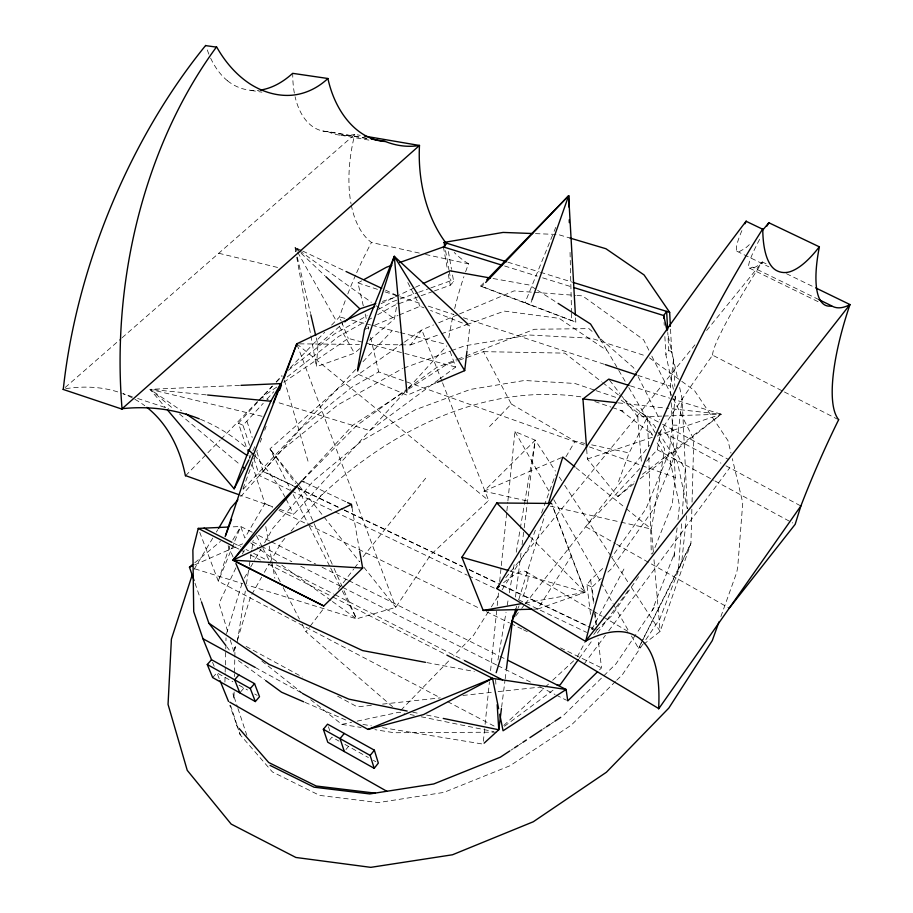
<?xml version="1.0" encoding="UTF-8"?>
<svg xmlns="http://www.w3.org/2000/svg" width="913" height="913" viewBox="0 0 913 913"><rect width="100%" height="100%" fill="white"/><g stroke="black" fill="none" stroke-linecap="round" stroke-linejoin="round"><path stroke-width="0.68" stroke-dasharray="4.57 3.42" d="M234.116 691.974L233.968 698.97L233.043 693.697L237.494 707.141M234.424 676.59L234.481 673.783M234.515 672.39L234.801 658.399M234.835 656.995L235.029 647.203L233.774 651.996L235.816 645.263M224.918 682.079L225.134 673.52M225.169 672.094L225.306 666.387M225.351 664.961L225.808 646.427M225.956 640.721L226.025 637.867M691.86 509.226L690.924 543.429L660.133 631.408L643.916 644.099M692.054 502.104L693.777 439.393L672.162 396.493M631.442 635.95L638.507 648.333L678.462 569.324L681.771 521.163M682.251 514.076L685.264 470.161L662.313 424.636M359.825 348.572L354.415 353.205L316.423 366.695L317.952 345.091L316.012 336.84M483.365 741.288L484.951 725.732M485.1 724.317L489.425 681.897M490.578 670.587L496.638 611.185M497.22 605.536L498.658 591.396M499.673 581.49L506.749 512.204M506.886 510.789L507.754 502.298M507.902 500.883L514.966 431.598L535.246 440.203L555.412 471.085M686.587 515.856L681.737 562.054L659.973 618.66L643.574 643.106M677.081 527.851L673.76 558.391L674.524 553.095L652.247 610.318L654.918 606.278L636.669 633.268M677.994 519.52L679.5 505.642L670.176 460.643L671.489 465.892L655.363 440.1M679.649 387.511L682.091 398.57L675.928 452.757L652.316 510.824L611.664 568.548L607.533 572.462M671.215 402.793L675.278 477.465L672.276 504.124L652.43 553.871M467.136 349.69L469.898 325.975L430.537 310.431M675.346 396.128L669.286 451.958L645.948 508.895L611.607 557.421M670.838 395.831L670.302 386.073L673.463 359.802L667.665 333.519M501.625 707.176L505.003 680.333M505.174 678.93L506.247 670.45M515.491 596.999L521.015 553.21M522.076 544.73L524.039 529.198M524.21 527.782L535.246 440.203L483.97 491.205L526.858 500.895M237.38 641.691L245.312 591.076M246.407 584.046L249.055 567.167M249.272 565.763L250.151 560.137M250.379 558.733L251.691 550.299M251.92 548.896L253.232 540.45M497.95 660.008L506.03 612.406M507.217 605.41L508.404 598.403M509.351 592.811L514.339 563.412M516.244 552.205L520.045 529.802M520.284 528.41L524.313 504.604M524.553 503.211L535.246 440.203M369.56 340.229L394.45 318.899L397.189 302.842M646.655 461.213L657.303 449.778L660.75 430.89A255.686 20.908 -55.7 0 1 712.585 355.157L783.171 391.346M237.448 639.876L250.493 596.805M226.515 633.656L242.059 583.316M515.868 608.948L516.701 606.243M518.801 599.453L544.764 515.366M229.517 546.202L218.31 581.204L440.066 697.692M575.567 317.884L575.818 322.141L530.168 304.999L532.051 299.669M720.893 616.549L736.7 572.497L737.715 567.213L742.76 502.823L732.329 458.657M535.349 530.191L529.597 546.054L500.37 592.583M541.58 513.003L555.492 474.669M618.558 481.516L629.114 452.939L647.26 417.401L619.413 395.683M242.984 488.717L257.295 450.166M260.251 442.189L261.734 438.206M264.69 430.228L266.174 426.234M483.696 282.973L480.729 286.02L525.043 302.671L553.575 232.678M554.123 231.366L555.732 227.394M252.193 532.222L240.758 526.493L218.31 581.204L199.753 532.359M249.489 458.566L252.319 452.163M252.89 450.885L255.72 444.494M235.874 567.852L219.063 603.333L228.604 634.524M242.481 553.917L244.273 550.105M678.462 569.324L690.924 543.429L638.507 648.333L642.832 644.943M577.256 656.881L585.187 641.965M591.795 629.525L625.485 566.117M251.874 594.352L261.575 577.244M264.348 572.348L269.198 563.789M269.883 562.568L280.964 543.007L285.575 537.586M244.307 578.146L249.9 568.388M250.607 567.167L254.807 559.852M255.503 558.63L261.107 548.873M264.599 542.779L272.998 528.136L313.707 480.683L362.107 440.625L415.278 409.777L470.321 389.44L524.427 380.493L574.87 383.46L594.899 390.25M252.125 464.694L264.896 503.52L244.787 537.974L240.758 526.493L232.29 526.869M565.957 456.774L575.042 441.264L584.742 443.364M232.826 539.96L240.758 526.493M194.058 569.37L212.763 538.111M216.358 532.096L217.796 529.688M488.375 611.664L473.391 635.528L453.533 655.99M491.377 606.894L499.616 593.77M533.477 609.176L537.666 609.074L571.241 556.314L552.605 506.076M642.798 644.27L622.495 674.547L616.469 680.493M635.882 634.444L616.047 663.785L563.093 715.781M638.575 576.696L611.265 616.229L596.623 630.335L591.476 627.87M673.383 389.258L665.885 354.746L668.773 350.626L667.78 332.412M579.184 658.467L592.469 640.059M628.167 590.563L597.456 633.154L596.931 628.886M584.194 663.888L605.399 635.322M608.788 630.746L729.704 467.844M593.77 634.501L596.657 630.643M369.297 344.509L410.542 344.897L421.829 329.89L433.527 324.948M392.522 706.685L305.935 631.75L309.359 627.277M310.203 626.158L324.708 607.134M338.358 589.227L353.719 569.084M354.564 567.966L359.688 561.255M363.1 556.782L427.09 476.438M590.506 614.335L586.922 584.765L590.677 579.858L604.874 566.471M515.56 616.161L520.821 609.45M521.688 608.332L524.324 604.977M525.203 603.858L649.405 445.373M658.136 434.234L660.75 430.89L720.928 463.142M345.993 749.493L348.481 746.412M505.791 577.644L694.964 344.863M706.639 330.495L762.332 261.963L768.689 265.044M329.445 740.215L331.933 737.156L339.031 741.128M291.099 531.081L322.426 494.184L320.201 496.444C389.452 431.256 483.936 382.57 581.341 396.915M240.633 691.871L243.999 687.991M240.747 496.604L281.25 450.725L337.821 404.938L402.565 368.532M212.649 677.572L216.849 672.813L219.497 679.318M249.511 445.156L243.018 425.298L263.241 403.306M267.075 399.095L273.786 391.711M404.95 391.894L293.724 514.281L279.195 509.089M408.762 387.705L446.788 345.856M248.598 453.978L238.453 423.187L258.242 401.503M259.178 400.465L272.371 386.005M276.137 381.885L281.786 375.688M302.739 479.679L352.852 425.241L407.392 389.897M434.394 290.939L450.292 285.221L453.681 281.581L451.752 270.636M639.876 468.483L585.678 526.687L615.408 543.566M243.132 489.277L356.196 368.943M363.02 361.674L392.293 330.529M290.254 490.372L259.463 475.616L263.241 471.587L256.587 450.988M480.729 286.02L481.767 286.602L483.719 284.559M489.516 426.565L511.326 404.025L483.548 351.653L458.417 360.395M185.67 475.662L220.136 440.112M221.117 439.096L257.546 401.503M258.539 400.487L272.348 386.233M276.308 382.159L282.231 376.042M290.129 367.893L324.697 332.229M331.602 325.096L339.51 316.937A231.582 112.139 -68.4 0 1 345.844 299.053M400.921 710.2L449.561 660.076M303.162 479.781L356.355 425.835L406.89 389.121M615.465 681.486L571.31 725.105L510.07 765.71L443.821 792.416L378.393 802.584L319.596 795.394L272.394 771.919L240.222 734.805L229.814 705.407M599.533 669.834L601.519 667.894L598.072 638.632M593.827 602.443L592.035 587.127L601.325 578.328M442.531 382.798L488.603 500.518L430.537 554.967L395.786 607.373L356.561 618.82L247.88 585.233M503.816 725.436L544.365 687.934M545.403 686.975L548.519 684.088M552.685 680.242L574.517 660.053M586.671 449.253L587.39 459.034L617.861 496.546L634.238 481.699M65.177 387.5L121.03 338.689M122.102 337.753L354.746 134.405L360.258 135.352M317.952 345.091L342.672 323.716M194.811 562.739L220.444 541.443M617.861 496.546L634.524 483.274M640.07 478.846L721.144 414.228L671.044 398.57M287.196 376.966L338.575 336.498L365.542 321.479M288.291 370.29L334.968 333.61L367.22 315.658M642.421 474.269L721.144 414.228L666.148 408.157M504.478 726.269L554.419 689.155M438.537 379.74L369.765 430.605L276.365 401.994M439.689 378.895L455.735 367.026L449.15 348.732M408.031 388.287L436.745 367.437L456.534 359.699M403.272 342.923L337.137 389.315L269.906 448.899L290.596 489.471M404.425 342.101L421.829 329.89L442.018 381.474M276.73 387.066L261.495 397.44L268.251 399.506M283.76 382.273L348.252 338.392L364.789 342.797M510.995 750.166L513.357 748.603M519.28 744.7L521.654 743.136M542.961 729.065L545.335 727.501M551.247 723.598L553.62 722.035M408.579 389.121L446.514 364.538L457.093 360.852M584.012 444.996L378.667 371.933L351.414 387.432L301.826 427.455L263.149 471.279L296.622 487.245M378.393 309.45L392.031 301.861L398.73 299.453M367.973 320.109L371.614 318.089M377.674 314.711L394.644 305.25L419.82 296.189M363.306 305.901L357.942 282.904L361.674 280.862M381.063 303.664L414.262 287.835M415.541 287.23L421.932 284.183M194.595 564.919L244.627 542.927M483.97 491.205L562.773 457.048M435.912 382.924L407.118 395.226L356.812 373.737M438.731 322.746L458.223 314.506M459.524 313.958L514.11 290.882L575.544 295.367M364.481 329.479L369.651 327.322M374.821 325.165L398.068 315.453M399.369 314.917L420.037 306.289L423.974 307.841M457.858 359.186L464.455 356.606M465.778 356.093L534.39 329.273L588.919 328.623L592.115 331.419M403.877 368.053L450.189 351.128M451.513 350.638L464.74 345.81L529.563 335.025L591.339 338.244L646.301 356.081M400.065 298.973L417.458 292.719M418.793 292.228L429.498 288.382M430.833 287.903L450.908 280.69L453.681 281.581M421.144 295.709L433.07 291.418M410.542 344.897L440.032 334.272M441.378 333.793L465.516 325.108M466.851 324.629L504.398 311.105L559.178 318.34L607.305 350.763L618.055 369.16M537.666 609.074L585.233 592.297L551.623 503.44M587.39 459.034L652.236 437.304M657.645 435.501L721.144 414.228L663.192 416.054M382.421 301.404L395.683 297.033M310.728 699.757L341.85 724.386L351.596 722.309M357.166 721.133L398.935 712.243L404.505 713.384M525.123 602.991L585.233 592.297L571.241 556.314M371.329 705.338L357.245 706.856L337.262 695.991M382.593 704.117L440.351 697.874M462.891 695.444L492.472 692.248M498.11 691.632L540.37 687.067M239.537 385.4L150.052 389.337L165.584 407.712M620.692 394.656L637.753 416.864L661.777 416.1M227.542 80.812C236.421 87.979 247.937 91.562 259.315 90.216M496.535 732.169L394.222 732.74L374.923 729.658M363.865 567.19L395.786 607.373L296.771 343.824L359.345 344.418M483.548 351.653L564.805 353.126L601.576 381.794M672.425 425.081L679.055 425.287M535.463 233.637L557.991 234.481L569.974 238.042M576.948 295.47L582.528 295.88L643.562 339.727L649.28 351.083M206.235 394.873L150.052 389.337L174.052 409.423M618.204 402.861L664.732 407.997M250.892 90.421L261.94 92.167M341.85 724.386L361.149 727.467M362.963 724.443L371.351 725.812M382.524 727.65L483.08 744.118M366.912 138.262L327.63 131.518A124.898 70.449 -75.4 0 0 354.746 134.416A113.429 60.224 -72.3 0 0 351.014 203.69M322.768 130.97L367.756 138.696M340.811 135.25L371.602 140.556M493.1 278.522L529.22 284.993L536.433 289.581M426.862 662.598L474.372 671.489M412.71 712.186L418.257 713.327M426.588 715.027L441.858 718.143M410.085 714.514L414.274 715.37M421.235 716.796L493.75 731.598M591.681 444.859L629.114 452.939M351.265 205.026A113.429 60.224 -72.3 0 0 371.465 242.481L419.98 253.221M425.526 254.442L468.54 263.868A246.362 154.217 -83.7 0 0 464.797 274.06M550.368 506.213L619.539 521.859M620.931 522.168L651.357 529.049L653.4 552.89M218.766 253.266L278.043 267.566M262.088 416.294L150.052 389.337L181.539 410.804M344.92 318.329L339.51 316.937L341.051 320.725M351.688 320.075L365.223 323.556M366.57 323.91L370.632 324.96M371.99 325.302L399.049 332.275M400.408 332.617L446.389 344.452M366.159 343.162L455.735 367.026M509.865 570.887L585.233 592.297L530.567 537.095M194.903 568.856L242.447 583.555M507.948 262.202L539.138 271.869M540.496 272.291L571.698 281.957M504.615 265.991L537.243 276.148M542.676 277.849L571.23 286.739M630.415 385.879L669.686 398.148M668.773 350.626L671.706 351.562L677.811 379.215M132.248 396.71L122.833 393.64A239.16 146.331 -57.3 0 1 133.709 398.65M137.635 398.467L168.563 408.568M357.942 282.904L378.233 289.604M384.989 291.84L398.513 296.303M399.86 296.748L421.498 303.892M428.265 306.129L453.955 314.62M463.416 317.735L605.399 364.641M637.856 375.357L670.302 386.073M596.235 390.707L618.923 398.41M594.82 401.537L611.002 407.084M612.349 407.54L623.134 411.238L619.893 409.697L652.35 434.52L649.497 430.719L652.43 435.41M589.387 446.902L675.278 477.465M238.259 494.458L272.588 506.726M525.043 302.671L575.818 322.141M481.767 286.602L530.168 304.999M304.953 702.337L347.887 720.916M741.881 230.635A130.913 14.585 -56.9 0 0 736.346 248.735L736.894 251.246L738.594 251.999L745.168 248.347A125.914 14.037 -56.9 0 0 751.673 242.322M238.453 423.187L243.018 425.298M586.922 584.765L592.035 587.127M301.37 250.436L294.99 247.423L295.744 251.634M302.648 251.041L344.749 270.887M385.571 290.14L398.33 296.154M305.581 482.692L346.347 502.002M297.912 487.862L342.968 509.351M344.258 509.968L462.72 566.459M469.156 569.529L497.482 583.042M502.629 585.495L590.186 627.265M263.241 471.587L296.714 487.553M298.003 488.17L339.191 507.822M344.349 510.276L462.777 566.768M469.214 569.838L500.107 584.582M501.397 585.199L590.22 627.573M591.51 628.178L595.367 630.027M291.532 490.989L333.873 511.28M335.162 511.896L467.319 575.213M468.597 575.829L495.542 588.737M518.641 599.807L586.637 632.389M786.47 273.695L814.407 287.275M736.894 251.246L768.872 266.813M818.824 299.59L752.369 267.132A96.287 9.803 -56.6 0 1 760.563 237.551M749.345 268.068L818.984 302.123M264.896 503.52L272.576 507.274M278.979 510.401L307.133 524.142M308.423 524.77L479.918 608.526M486.321 611.642L509.363 622.894M510.641 623.522L522.156 629.148M523.446 629.765L527.28 631.648M560.559 647.899L601.519 667.894M258.55 535.406L269.986 541.135M271.264 541.774L315.738 564.051M322.095 567.235L347.511 579.972M348.777 580.611L498.749 655.739M500.016 656.379L505.094 658.924M252.41 541.82L260.045 545.666M261.312 546.305L291.829 561.7M300.731 566.197L341.428 586.717M342.695 587.367L496.558 664.984M497.836 665.623L530.898 682.296M539.8 686.793L555.058 694.485M556.325 695.124L566.505 700.26M233.272 542.995L240.884 546.864M245.962 549.443L248.507 550.744M253.586 553.324L267.555 560.422M276.445 564.942L333.599 594.009M334.877 594.648L463.153 659.871M235.04 547.149L238.841 549.09M240.108 549.729L245.186 552.319M250.253 554.91L260.41 560.08M268.023 563.96L331.442 596.28M332.709 596.931L445.612 654.461M784.427 391.985L837.369 419.124M447.621 701.663L495.508 726.805M640.161 412.288L661.286 423.575M662.53 424.237L728.369 459.41M725.949 465.835L800.861 505.985M657.303 449.778L713.704 480.272M714.947 480.946L792.667 522.966M246.122 646.438L302.306 676.99M255.081 667.357L300.993 692.59M218.081 673.497L232.883 681.783M239.058 685.229L247.583 690M254.75 694.006L257.135 695.341M344.943 744.426L368.384 757.539M373.36 760.324L375.848 761.716M616.652 544.262L729.247 608.161M511.326 404.025L575.042 441.264M526.071 571.698L592.24 610.466M593.473 611.185L602.044 616.207M603.276 616.926L627.779 631.294M537.643 290.345L556.884 302.591M298.46 249.922L294.99 247.423L295.96 251.554M299.612 250.755L371.317 302.271M375.951 305.604L394.45 318.899M250.778 542.893L258.824 548.667M259.977 549.489L277.221 561.872M281.82 565.181L331.259 600.663M332.412 601.496L356.561 618.82L343.311 589.113M649.463 357.839L694.531 390.604L728.003 440.694L730.993 453.122M238.339 660.59L264.485 679.729M621.194 400.134L653.982 425.024L657.771 431.039M602.694 382.661L618.295 394.815M261.837 661.046L301.838 692.716M575.898 467.718L625.12 507.719M626.204 508.609L651.357 529.049L664.641 448.911L657.474 436.642M296.771 343.824L488.603 500.518M179.507 414L240.598 465.151M600.628 338.86L633.611 367.734L635.528 371.523M300.137 252.296L294.99 247.423L297.056 251.121M301.164 253.278L324.857 275.703M236.33 725.287L238.179 727.41M298.277 484.609L269.906 448.899L295.595 483.548M299.156 485.727L359.437 561.609M609.599 380.23L619.836 393.549M226.721 646.644L229.266 649.988M559.292 477.02L561.621 480.58M564.725 485.339L611.265 556.588M612.041 557.775L628.327 582.711M631.431 587.47L660.133 631.408L653.891 558.494M658.535 432.248L677.514 462.366L687.318 508.861L682.091 398.57M600.012 339.134L607.305 350.763M618.763 370.393L625.93 382.661M628.806 387.569L656.755 435.421M514.966 431.598L550.265 493.522M553.792 499.708L600.389 581.455M601.096 582.688L613.091 603.744M613.798 604.988L628.623 630.997M297.752 252.342L336.452 321.228M339.214 326.146L354.415 353.205M407.803 282.574L420.037 306.289M256.507 535.805L262.362 547.172M263.012 548.428L270.168 562.317M270.819 563.583L280.576 582.517M283.178 587.561L299.441 619.128M302.043 624.172L305.935 631.75M293.187 494.549L308.708 524.986M309.347 526.253L330.038 566.836M330.689 568.103L341.679 589.661M342.329 590.928L356.561 618.82M638.084 376.578L659.757 419.581M651.825 356.127L671.523 395.238M297.821 487.074L333.519 567.156M334.101 568.445L342.74 587.824M228.079 545.586L233.123 557.135M341.565 321.992L348.252 338.392M212.581 662.347L214.178 666.273M195.005 583.179L201.008 600.514M328.44 726.771L329.753 730.662M237.939 708.477L246.852 735.353M249.032 455.313L249.911 457.995M230.51 705.247L237.574 726.748M239.332 732.112L240.222 734.805M253.837 458.406L259.463 475.616M246.955 421.213L252.205 437.453M230.259 639.945L234.413 653.503M284.32 380.082L308.914 464.283M297.25 257.055L310.511 313.456M365.189 314.026L366.455 319.436M368.053 326.318L368.692 329.079M370.621 337.376L378.667 371.933M674.89 396.162L675.483 398.913M443.421 246.932L447.347 268.81M448.329 274.277L450.292 285.221M296.748 257.249L316.423 366.695M445.533 250.596L448.956 269.746M449.196 271.115L450.908 280.69M448.363 251.486L451.501 269.267M351.927 507.183L359.494 550.06M265.774 526.55L268.228 540.519M269.209 546.111L271.663 560.091M271.903 561.484L274.847 578.26M592.035 627.014L592.377 629.833M594.968 612.189L596.771 627.493M590.677 579.858L593.484 603.687M594.637 613.502L595.961 624.72M637.753 416.864L641.394 461.67M495.611 679.592L496.044 686.565M664.082 322.54L664.242 325.336M664.869 336.543L665.885 354.746M670.53 329.148L671.706 351.562M673.463 359.802L674.833 386.347M647.26 417.401L648.618 447.61M648.869 457.55L651.311 554.088M570.054 252.387L571.527 311.904M571.561 313.319L571.732 320.406M503.588 582.711A275.977 30.437 -54 0 1 521.688 599.773M519.052 605.855A275.977 30.437 -54 0 1 517.888 608.423M712.654 355.077A129.886 11.926 -56.3 0 1 762.332 261.963A147.278 14.711 -56.7 0 1 752.369 267.121M468.563 263.777A117.651 78.438 -90 0 1 454.218 252.467M448.819 337.764A246.362 154.217 -83.7 0 1 453.384 314.118M454.663 308.64A246.362 154.217 -83.7 0 1 463.918 276.639M200.506 419.307A250.413 197.516 -68.5 0 1 247.377 448.842M254.293 455.439A250.413 197.516 -68.5 0 1 284.753 496.592M286.089 499.08A250.413 197.516 -68.5 0 1 293.461 514.487M347.785 293.975A231.582 112.139 -68.4 0 1 355.568 275.167M356.675 272.69A231.582 112.139 -68.4 0 1 371.42 242.561M65.759 388.664A239.16 146.331 -57.3 0 1 121.497 393.183M134.873 399.289A239.16 146.331 -57.3 0 1 144.802 405.737M327.619 131.609A81.85 46.974 -74.6 0 1 295.104 96.755M294.351 93.126A81.85 46.974 -74.6 0 1 292.753 73.291M227.542 80.823A108.658 66.466 -76.8 0 1 209.91 56.549M208.917 54.232A108.658 66.466 -76.8 0 1 206.68 48.172"/><path stroke-width="1.37" d="M437.224 382.364L464.694 370.621L466.977 351.094M501.442 708.591L498.772 729.772L484.13 743.159M506.43 669.035L512.478 621.011M512.832 618.181L513.186 615.362M357.531 369.582L364.481 329.479L394.279 256.37L467.833 324.069M228.056 527.063L198.247 528.399L192.871 549.946L193.716 611.63L202.96 638.712L211.519 659.722L254.544 683.632L259.532 696.687L255.343 701.561L212.649 677.572L207.262 664.516L211.519 659.722M496.181 672.698L515.868 608.948M548.542 503.166L562.773 457.048L574.813 466.828M838.625 419.763A264.816 66.398 -67.1 0 0 800.872 505.985L795.166 524.324L729.247 608.161M357.668 371.043L394.279 256.37L464.694 370.621M225.169 536.547L245.711 474.646L296.771 343.824L374.672 306.7M192.255 574.779L171.404 639.111L168.049 704.402L187.245 770.344L231.16 824.085L295.88 857.467L370.781 867.35L452.494 854.773L533.306 821.757L606.403 772.238L668.818 708.089L712.277 640.584L718.988 621.89M532.051 299.669L568.651 195.713L486.663 279.926M225.705 535.235L231.628 519.292M279.492 390.353L281.466 385.035M283.943 378.381L296.771 343.824M167.41 409.88L234.139 488.809L246.864 455.336L270.853 401.241L280.736 383.597L240.964 385.343M273.17 403.226L280.736 383.597M234.139 488.809L248.929 459.844M218.515 528.49L230.749 508.05L237.916 499.799M532.074 609.211L483.194 610.455L461.898 557.261L496.775 502.983L551.623 503.44M800.861 505.985L658.832 708.625L512.056 620.635M578.351 659.62L560.091 684.933L557.272 685.241M374.193 768.335L378.336 763.108L374.364 750.178L327.562 724.169L323.35 729.293L327.778 742.246L374.193 768.335L370.176 755.428L323.35 729.293M370.176 755.428L374.364 750.178M498.624 586.466L496.832 588.668L585.495 641.337L849.969 304.565L815.674 287.892M344.258 733.447L340.047 738.606L344.338 751.547M255.343 701.561L250.299 688.528L254.544 683.632M238.875 674.924L234.63 679.786L239.799 692.83M399.734 262.51L443.421 246.932L446.902 243.28M485.67 282.516L568.651 195.713L575.407 315.042M296.862 485.967L264.553 519.565L233.009 560.16L323.761 605.958L362.666 568.046L359.733 551.452M597.547 671.774L567.772 700.899L566.106 689.486L507.639 660.19M364.39 136.06L419.478 145.464L121.76 409.035L63.031 389.383M344.817 321.855L359.87 308.845L375.791 303.595M194.081 580.508L189.459 567.178L192.666 564.508M586.568 447.861L582.951 398.97L608.754 379.112L629.057 385.457M509.808 750.943L500.335 757.197L433.709 783.97L369.742 793.933L314.038 787.189L270.077 765.402M514.544 747.815L518.093 745.476M522.829 742.349L526.39 740.009M529.939 737.658L541.774 729.841M546.51 726.725L550.071 724.374M554.807 721.247L560.719 717.344M364.15 279.492L386.496 267.224L391.791 265.341M499.742 714.228L503.063 730.777L566.106 689.486L492.552 678.382L423.598 714.559L368.007 729.419L302.237 693.275M423.21 283.578L450.029 270.796L490.315 278.02M351.927 507.183L351.437 504.421L233.009 560.16L323.761 605.958M189.459 567.178L192.027 566.049M368.007 729.419L492.552 678.382L498.635 708.716M483.194 610.455L522.327 603.482M444.802 246.499L444.072 242.402L503.086 232.427L532.656 233.534M362.666 568.046L233.009 560.16L301.758 480.877L304.303 482.087M207.639 395.009L270.853 401.241M582.951 398.97L616.789 402.713M375.403 793.169L316.183 786.013L268.673 762.492L239.103 728.471M205.87 45.65L216.78 47.168A110.245 80.492 81.5 0 0 250.824 84.43C262.921 91.951 277.107 96.299 291.43 95.272A106.125 77.571 81.6 0 0 327.904 78.518A83.813 58.877 85.7 0 0 385.149 141.492M327.904 78.507L292.651 73.337A104.561 64.001 -76.7 0 1 260.525 90.045M371.123 138.993L385.149 141.401A127.512 88.002 85 0 0 419.478 145.475M425.458 662.336L362.575 650.57L296.725 619.938L247.674 590.483L235.919 563.549M407.152 711.056L348.846 699.141L269.141 664.402L208.86 623.18L201.476 601.85M443.25 718.428L498.772 729.772L497.186 704.688M461.898 557.261L508.495 570.499M569.974 238.042L605.935 248.735L644.064 274.939L669.651 312.326L670.382 326.34M444.072 242.402L506.589 261.78M573.056 282.379L669.651 312.326M443.421 246.932L501.888 265.147M573.957 287.584L663.694 315.533L667.049 330.757M605.399 364.641L636.498 374.912M185.67 475.662L238.259 494.458M303.652 701.777L281.535 692.202L265.626 680.55M346.027 271.492L381.748 288.337M347.625 502.607L351.437 504.421M818.824 299.59L831.606 305.832A147.586 44.463 -70.3 0 0 849.969 304.577A132.02 36.885 -68.9 0 0 838.67 419.672M204.056 528.136L231.993 542.345M464.42 660.51L502.527 679.888M198.247 528.399L233.762 546.499M446.879 655.112L492.552 678.382M202.96 638.712L255.081 667.357M207.262 664.516L250.299 688.528M229.745 702.143L386.998 791.366M558.083 303.356L590.551 324.024L599.282 337.97M186.206 413.988L246.864 455.336M242.778 466.977L244.958 468.803M325.884 276.673L359.87 308.845M496.775 502.983L529.574 536.091M208.86 623.18L225.865 645.525M220.022 680.619L228.501 701.435M310.831 314.825L315.681 335.459M394.279 256.37L406.856 392.396M663.854 318.34L663.694 315.533L666.65 311.401L667.631 329.604M568.651 195.713L568.936 207.046M569.244 219.793L569.313 222.635M517.283 609.736A275.977 30.437 -54 0 1 511.839 620.897M499.274 586.374A275.977 30.437 -54 0 0 496.992 588.406A448.294 43.333 -55.7 0 1 746.206 221.072M585.587 641.017A286.168 94.952 -62 0 1 658.615 708.899M585.701 641.2A459.627 134.473 -67 0 1 762.72 228.969M831.572 305.946A96.778 29.707 -69.9 0 1 819.406 246.738M766.954 226.025A96.287 9.803 -56.6 0 1 768.883 222.658M744.962 223.765A130.913 14.585 -56.9 0 1 746.126 221.288L762.766 229.266A130.297 43.345 -70.8 0 0 771.017 265.592C775.616 272.359 784.598 274.288 791.913 271.013A125.378 41.724 -70.8 0 0 819.315 246.818L768.814 222.726A125.914 14.037 -56.9 0 1 762.663 230.179M248.393 449.755A250.413 197.516 -68.5 0 1 253.323 454.469M121.749 408.727A250.413 197.516 -68.5 0 1 199.239 418.805M122.057 408.978A411.09 287.412 -84.8 0 1 216.541 46.883M445.316 242.128A117.651 78.438 -90 0 1 419.478 145.464M146.879 407.335A239.16 146.331 -57.3 0 1 185.43 475.867M63.282 389.315A392.875 216.917 -68.3 0 1 205.722 45.376"/></g></svg>
